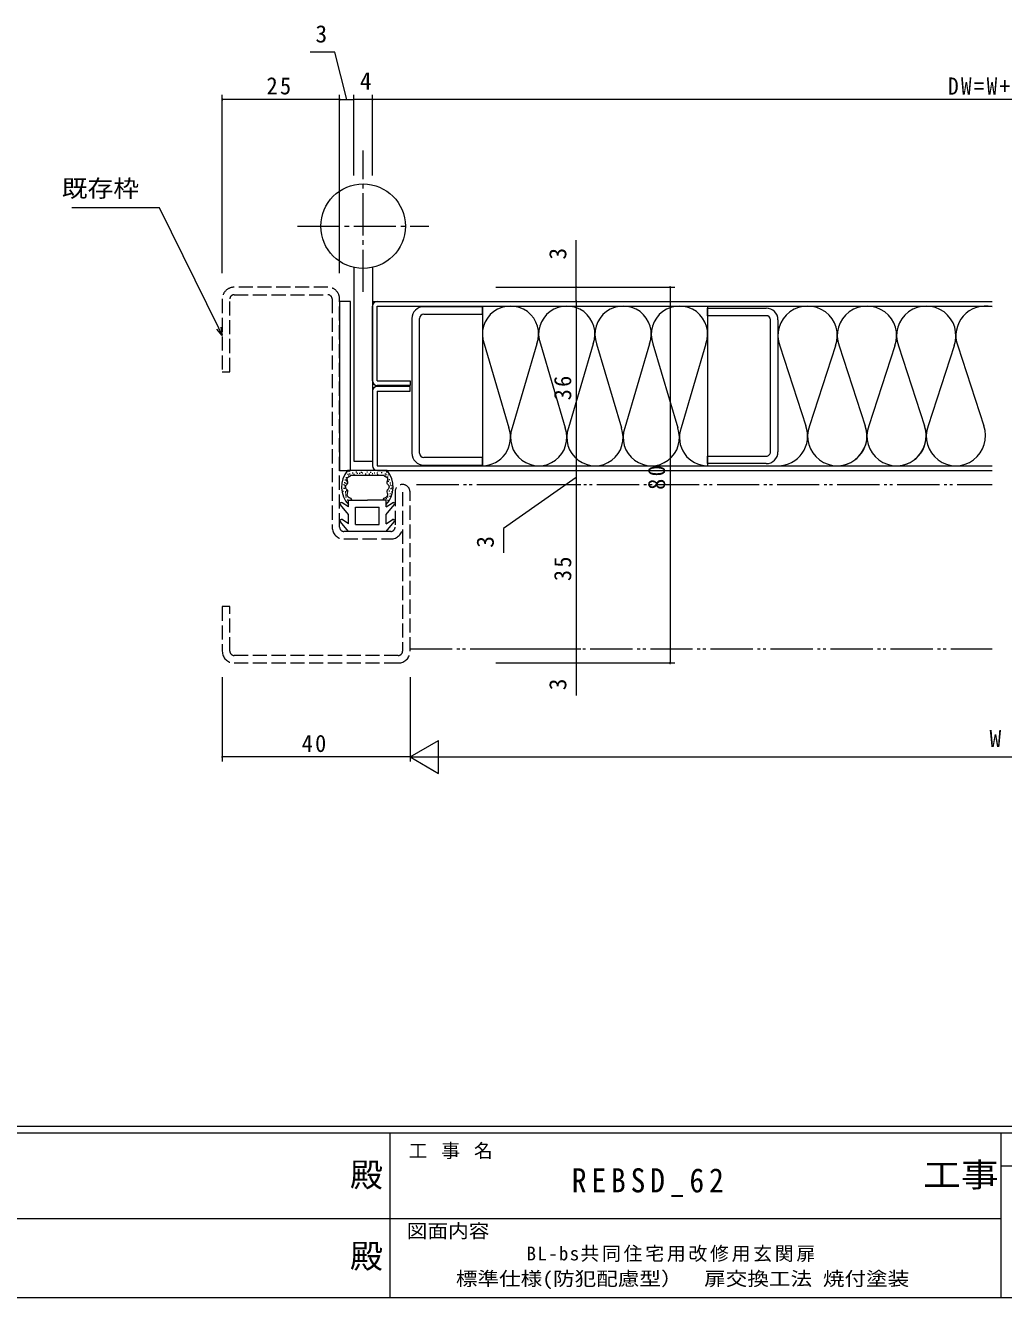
# Model space of a CAD drawing. Units: millimetres on the paper. Extents: x -420 to 373, y -297 to 267.
# Drawn here: x -110.3 to 98.1, y -297 to -26.1 of the extents above; entities that cross this region are included whole.
import ezdxf
from ezdxf.enums import TextEntityAlignment as Align

# ---------------------------------------------------------------- set-up
doc = ezdxf.new("R2010")
doc.units = ezdxf.units.MM
for name, pattern in [('CHAIN2', [12, 9, -1, 1, -1]), ('DASHED3', [4, 3, -1]), ('DOUBLE_CHAIN2', [12.8, 9, -1, 0.6, -0.6, 0.6, -1])]:
    doc.linetypes.add(name, pattern=pattern)
for name, color, linetype, lineweight in [('0-1_USER1', 7, 'Continuous', 9), ('0-3_YKK_11', 7, 'DASHED3', 9), ('0-4_YKK_12', 2, 'DOUBLE_CHAIN2', 9), ('0-5_YSS_K', 4, 'Continuous', 9), ('0-7_YKK_D', 6, 'Continuous', 9)]:
    doc.layers.add(name, color=color, linetype=linetype, lineweight=lineweight)
doc.layers.add('0-2_YKK_ZWAK', color=3, linetype='Continuous')
doc.styles.add('ＭＳ ゴシック', font='')
doc.styles.get('ＭＳ ゴシック').set_extended_font_data('MS Gothic')

msp = doc.modelspace()

# ---------------------------------------------------------------- linework, layer by layer
at = {"layer": '0-1_USER1'}
for p, q in [((352.3, -260.6), (-417.7, -260.6)), ((314.5, -262), (-417.7, -262)), ((-32.7, -262), (-32.7, -297)), ((97.5, -262), (97.5, -297)), ((165.684, -268.999), (97.5, -268.999)), ((-160.1, -280.199), (-31.3, -280.199)), ((-31.3, -280.199), (97.5, -280.199)), ((-417.7, -297), (314.5, -297))]:
    msp.add_line(p, q, dxfattribs=at)
at = {"layer": '0-3_YKK_11'}
for p, q in [((-45.882, -81.892), (-65.882, -81.892)), ((-65.882, -83.492), (-45.882, -83.492)), ((-68.382, -84.392), (-68.382, -99.892)), ((-66.782, -99.892), (-66.782, -84.392)), ((-44.982, -84.392), (-44.982, -132.992)), ((-43.382, -132.992), (-43.382, -84.392)), ((-68.382, -99.892), (-66.782, -99.892)), ((-31.582, -125.492), (-31.582, -132.992)), ((-29.982, -125.492), (-29.982, -159.392)), ((-28.382, -159.392), (-28.382, -125.492)), ((-32.482, -133.892), (-42.482, -133.892)), ((-42.482, -135.492), (-32.482, -135.492)), ((-66.782, -149.892), (-68.382, -149.892)), ((-68.382, -149.892), (-68.382, -159.392)), ((-66.782, -159.392), (-66.782, -149.892)), ((-30.882, -160.292), (-65.882, -160.292)), ((-65.882, -161.892), (-30.882, -161.892))]:
    msp.add_line(p, q, dxfattribs=at)
at = {"layer": '0-3_YKK_11', "linetype": 'Continuous'}
for p, q in [((-12.982, -86.042), (-25.482, -86.042)), ((-12.982, -87.642), (-12.982, -86.042)), ((35.004, -87.942), (35.004, -86.342)), ((35.004, -86.342), (47.504, -86.342)), ((-27.982, -88.542), (-27.982, -117.242)), ((-26.382, -117.242), (-26.382, -88.542)), ((-25.482, -87.642), (-12.982, -87.642)), ((47.504, -87.942), (35.004, -87.942)), ((48.404, -116.942), (48.404, -88.842)), ((50.004, -88.842), (50.004, -116.942)), ((-12.982, -118.142), (-25.482, -118.142)), ((-12.982, -119.742), (-12.982, -118.142)), ((35.004, -119.442), (35.004, -117.842)), ((35.004, -117.842), (47.504, -117.842)), ((-25.482, -119.742), (-12.982, -119.742)), ((47.504, -119.442), (35.004, -119.442))]:
    msp.add_line(p, q, dxfattribs=at)
at = {"layer": '0-3_YKK_11'}
for centre, radius, start, end in [((-65.882, -84.392), 2.5, 89.99997, 180.00002), ((-65.882, -84.392), 0.9, 89.99997, 180.00002), ((-45.882, -84.392), 2.5, 0, 90.00032), ((-45.882, -84.392), 0.9, 0, 89.99997), ((-29.982, -125.492), 1.6, 0, 180.00053), ((-42.482, -132.992), 2.5, 180.00002, 270), ((-42.482, -132.992), 0.9, 180.00002, 270), ((-32.482, -132.992), 0.9, 270, 359.99901), ((-32.482, -132.992), 2.5, 270, 0), ((-65.882, -159.392), 2.5, 180.00002, 270), ((-65.882, -159.392), 0.9, 180.00002, 270), ((-30.882, -159.392), 0.9, 270, 0), ((-30.882, -159.392), 2.5, 270, 0)]:
    msp.add_arc(centre, radius, start, end, dxfattribs=at)
at = {"layer": '0-3_YKK_11', "linetype": 'Continuous'}
for centre, radius, start, end in [((-25.482, -88.542), 2.5, 90, 179.99998), ((47.504, -88.842), 2.5, 359.99998, 89.99995), ((-25.482, -88.542), 0.9, 90, 179.99998), ((47.504, -88.842), 0.9, 359.99997, 89.99995), ((-25.482, -117.242), 2.5, 180, 269.99998), ((-25.482, -117.242), 0.9, 180, 269.99998), ((47.504, -116.942), 2.5, 269.99989, 0), ((47.504, -116.942), 0.9, 269.99994, 359.99998)]:
    msp.add_arc(centre, radius, start, end, dxfattribs=at)
at = {"layer": '0-4_YKK_12'}
for p, q in [((-36.382, -84.892), (-35.382, -84.892)), ((-26.982, -123.892), (95.618, -123.892)), ((-28.382, -158.892), (95.618, -158.892))]:
    msp.add_line(p, q, dxfattribs=at)
at = {"layer": '0-5_YSS_K', "linetype": 'CHAIN2'}
for p, q in [((-38.382, -82.892), (-38.382, -52.755)), ((-52.382, -68.892), (-24.382, -68.892))]:
    msp.add_line(p, q, dxfattribs=at)
at = {"layer": '0-5_YSS_K'}
for p, q in [((-40.382, -77.667), (-40.382, -118.892)), ((-36.382, -77.667), (-36.382, -118.892)), ((-41.082, -84.892), (-43.382, -84.892)), ((-43.382, -84.892), (-43.382, -120.892)), ((-41.082, -120.892), (-41.082, -84.892)), ((-36.382, -101.792), (-36.382, -85.892)), ((-35.382, -84.892), (95.618, -84.892)), ((-35.382, -101.792), (-35.382, -85.892)), ((-35.382, -85.892), (95.618, -85.892)), ((-12.982, -85.892), (-12.982, -119.892)), ((35.004, -85.892), (35.004, -119.892)), ((55.118, -84.892), (95.618, -84.892)), ((55.118, -85.892), (95.618, -85.892)), ((-12.624, -93.935), (-7.344, -111.84)), ((-1.35, -93.962), (-6.617, -111.831)), ((-0.623, -93.935), (4.656, -111.84)), ((10.65, -93.962), (5.383, -111.831)), ((11.377, -93.935), (16.656, -111.84)), ((22.65, -93.962), (17.383, -111.831)), ((23.377, -93.935), (28.656, -111.84)), ((34.65, -93.962), (29.383, -111.831)), ((50.381, -94.362), (55.942, -111.412)), ((62.254, -94.391), (56.707, -111.403)), ((63.019, -94.362), (68.58, -111.412)), ((63.019, -94.362), (68.58, -111.412)), ((74.892, -94.391), (69.345, -111.403)), ((75.657, -94.362), (81.218, -111.412)), ((75.657, -94.362), (81.218, -111.412)), ((87.53, -94.391), (81.983, -111.403)), ((88.295, -94.362), (93.856, -111.412)), ((-35.382, -101.792), (-28.382, -101.792)), ((-36.382, -103.992), (-36.382, -119.892)), ((-28.382, -102.992), (-35.382, -102.992)), ((-35.382, -103.992), (-28.382, -103.992)), ((-35.382, -103.992), (-35.382, -119.892)), ((-28.382, -103.992), (-28.382, -102.992)), ((-40.382, -118.892), (-37.382, -118.892)), ((-39.382, -118.892), (-36.382, -118.892)), ((-43.382, -120.892), (-41.082, -120.892)), ((-33.239, -120.892), (-41.725, -120.892)), ((-41.715, -121.677), (-41.515, -121.677)), ((-41.464, -121.045), (-41.264, -121.045)), ((-41.369, -121.594), (-41.169, -121.594)), ((-40.689, -121.39), (-40.489, -121.39)), ((-40.403, -121.676), (-40.203, -121.676)), ((-39.956, -121.193), (-39.756, -121.193)), ((-39.688, -121.461), (-39.488, -121.461)), ((-39.241, -121.479), (-39.041, -121.479)), ((-38.884, -121.247), (-38.684, -121.247)), ((-38.615, -121.39), (-38.415, -121.39)), ((-37.954, -121.622), (-37.754, -121.622)), ((-37.615, -121.211), (-37.415, -121.211)), ((-37.168, -121.622), (-36.968, -121.622)), ((-36.882, -121.283), (-36.682, -121.283)), ((-36.489, -121.569), (-36.289, -121.569)), ((-36.06, -121.426), (-35.86, -121.426)), ((-35.47, -121.372), (-35.27, -121.372)), ((-35.398, -121.765), (-35.198, -121.765)), ((-35.382, -119.892), (95.618, -119.892)), ((-35.382, -120.892), (95.618, -120.892)), ((-34.558, -121.3), (-34.358, -121.3)), ((-33.878, -120.926), (-33.678, -120.926)), ((-33.754, -121.586), (-33.554, -121.586)), ((-33.568, -121.689), (-33.368, -121.689)), ((-33.448, -121.188), (-33.248, -121.188)), ((-33.15, -121.797), (-32.95, -121.797)), ((55.118, -120.892), (95.618, -120.892)), ((-42.562, -123.884), (-42.362, -123.884)), ((-42.431, -123.49), (-42.231, -123.49)), ((-42.359, -124.075), (-42.159, -124.075)), ((-42.264, -122.894), (-42.064, -122.894)), ((-42.177, -124.344), (-42.182, -124.392)), ((-42.182, -124.392), (-42.178, -124.441)), ((-42.178, -124.441), (-42.165, -124.489)), ((-42.163, -124.295), (-42.177, -124.344)), ((-42.165, -124.489), (-42.119, -124.587)), ((-42.114, -124.198), (-42.163, -124.295)), ((-42.156, -123.622), (-41.956, -123.622)), ((-42.119, -124.587), (-42.051, -124.687)), ((-41.963, -123.998), (-42.114, -124.198)), ((-42.049, -122.417), (-41.849, -122.417)), ((-42.025, -123.121), (-41.825, -123.121)), ((-41.989, -122.882), (-41.789, -122.882)), ((-41.801, -123.785), (-41.963, -123.998)), ((-41.839, -122.64), (-41.845, -122.69)), ((-41.845, -122.69), (-41.839, -122.798)), ((-41.824, -122.593), (-41.839, -122.64)), ((-41.839, -122.798), (-41.813, -122.916)), ((-41.801, -122.551), (-41.824, -122.593)), ((-41.813, -122.916), (-41.776, -123.041)), ((-41.769, -122.511), (-41.801, -122.551)), ((-41.738, -123.672), (-41.801, -123.785)), ((-41.776, -123.041), (-41.706, -123.299)), ((-41.686, -122.439), (-41.769, -122.511)), ((-41.699, -123.553), (-41.738, -123.672)), ((-41.706, -123.299), (-41.691, -123.428)), ((-41.691, -123.428), (-41.699, -123.553)), ((-41.467, -122.311), (-41.686, -122.439)), ((-41.524, -121.975), (-41.324, -121.975)), ((-41.236, -122.176), (-41.467, -122.311)), ((-41.136, -122.097), (-41.236, -122.176)), ((-41.093, -122.052), (-41.136, -122.097)), ((-41.057, -122.003), (-41.093, -122.052)), ((-41.001, -121.892), (-41.057, -122.003)), ((-41.001, -121.892), (-33.963, -121.892)), ((-33.907, -122.003), (-33.963, -121.892)), ((-33.871, -122.052), (-33.907, -122.003)), ((-33.828, -122.097), (-33.871, -122.052)), ((-33.728, -122.176), (-33.828, -122.097)), ((-33.496, -122.311), (-33.728, -122.176)), ((-33.687, -122.035), (-33.487, -122.035)), ((-33.278, -122.439), (-33.496, -122.311)), ((-33.281, -122.274), (-33.081, -122.274)), ((-33.195, -122.511), (-33.278, -122.439)), ((-33.273, -123.428), (-33.257, -123.299)), ((-33.265, -123.553), (-33.273, -123.428)), ((-33.226, -123.672), (-33.265, -123.553)), ((-33.257, -123.299), (-33.188, -123.041)), ((-33.163, -123.785), (-33.226, -123.672)), ((-33.163, -122.551), (-33.195, -122.511)), ((-33.188, -123.041), (-33.151, -122.916)), ((-33.14, -122.593), (-33.163, -122.551)), ((-33.001, -123.998), (-33.163, -123.785)), ((-33.151, -122.916), (-33.125, -122.798)), ((-33.125, -122.64), (-33.14, -122.593)), ((-33.118, -122.69), (-33.125, -122.64)), ((-33.125, -122.798), (-33.118, -122.69)), ((-33.09, -123.192), (-32.89, -123.192)), ((-32.85, -124.198), (-33.001, -123.998)), ((-32.913, -124.687), (-32.845, -124.587)), ((-32.876, -122.81), (-32.676, -122.81)), ((-32.801, -124.295), (-32.85, -124.198)), ((-32.845, -124.587), (-32.799, -124.489)), ((-32.787, -124.344), (-32.801, -124.295)), ((-32.799, -124.489), (-32.786, -124.441)), ((-32.782, -124.392), (-32.787, -124.344)), ((-32.786, -124.441), (-32.782, -124.392)), ((-32.673, -123.526), (-32.473, -123.526)), ((-32.649, -123.944), (-32.449, -123.944)), ((-32.351, -124.087), (-32.151, -124.087)), ((-42.765, -125.28), (-42.565, -125.28)), ((-42.574, -124.647), (-42.374, -124.647)), ((-42.395, -124.671), (-42.195, -124.671)), ((-42.233, -125.695), (-42.033, -125.695)), ((-42.228, -125.363), (-42.028, -125.363)), ((-42.186, -126.117), (-41.986, -126.117)), ((-42.127, -126.504), (-41.927, -126.504)), ((-42.051, -124.687), (-41.971, -124.789)), ((-42.001, -125.196), (-41.801, -125.196)), ((-41.971, -124.789), (-41.808, -125.002)), ((-41.816, -125.973), (-41.831, -126.086)), ((-41.831, -126.086), (-41.83, -126.139)), ((-41.83, -126.139), (-41.824, -126.191)), ((-41.824, -126.191), (-41.811, -126.24)), ((-41.752, -125.73), (-41.816, -125.973)), ((-41.811, -126.24), (-41.791, -126.286)), ((-41.808, -125.002), (-41.742, -125.114)), ((-41.799, -127.126), (-41.599, -127.126)), ((-41.791, -126.286), (-41.733, -126.373)), ((-41.694, -125.477), (-41.752, -125.73)), ((-41.742, -125.114), (-41.699, -125.231)), ((-41.733, -126.373), (-41.653, -126.453)), ((-41.699, -125.231), (-41.685, -125.353)), ((-41.685, -125.353), (-41.694, -125.477)), ((-41.653, -126.453), (-41.555, -126.526)), ((-41.555, -126.526), (-41.321, -126.658)), ((-41.482, -128.673), (-41.482, -127.192)), ((-41.482, -127.192), (-37.482, -127.192)), ((-41.321, -126.658), (-41.057, -126.781)), ((-33.907, -126.781), (-33.643, -126.658)), ((-33.643, -126.658), (-33.409, -126.526)), ((-33.553, -126.856), (-33.353, -126.856)), ((-33.409, -126.526), (-33.311, -126.453)), ((-33.311, -126.453), (-33.231, -126.373)), ((-33.279, -125.353), (-33.265, -125.231)), ((-33.27, -125.477), (-33.279, -125.353)), ((-33.212, -125.73), (-33.27, -125.477)), ((-33.265, -125.231), (-33.221, -125.114)), ((-33.26, -126.528), (-33.06, -126.528)), ((-33.231, -126.373), (-33.173, -126.286)), ((-33.221, -125.114), (-33.156, -125.002)), ((-33.148, -125.973), (-33.212, -125.73)), ((-33.201, -127.232), (-33.001, -127.232)), ((-33.173, -126.286), (-33.153, -126.24)), ((-33.156, -125.002), (-32.993, -124.789)), ((-33.153, -126.24), (-33.14, -126.191)), ((-33.133, -126.086), (-33.148, -125.973)), ((-33.14, -126.191), (-33.133, -126.139)), ((-33.133, -126.139), (-33.133, -126.086)), ((-32.993, -124.789), (-32.913, -124.687)), ((-32.923, -125.268), (-32.723, -125.268)), ((-32.779, -126.352), (-32.579, -126.352)), ((-32.72, -125.789), (-32.52, -125.789)), ((-32.518, -124.767), (-32.318, -124.767)), ((-32.363, -125.375), (-32.163, -125.375)), ((-32.315, -124.624), (-32.115, -124.624)), ((-41.482, -130.292), (-43.226, -128.213)), ((-41.482, -128.673), (-42.83, -127.771)), ((-39.982, -132.392), (-39.982, -128.692)), ((-39.982, -128.692), (-34.982, -128.692)), ((-34.982, -132.392), (-34.982, -128.692)), ((-33.482, -128.673), (-32.134, -127.771)), ((-33.482, -130.292), (-31.738, -128.213)), ((-41.482, -133.892), (-43.226, -131.813)), ((-41.482, -132.273), (-42.83, -131.371)), ((-41.482, -132.273), (-41.482, -130.292)), ((-39.982, -132.392), (-34.982, -132.392)), ((-33.482, -132.273), (-33.482, -130.292)), ((-33.482, -132.273), (-32.134, -131.371)), ((-33.482, -133.892), (-31.738, -131.813)), ((-33.482, -133.892), (-41.482, -133.892))]:
    msp.add_line(p, q, dxfattribs=at)
for points in [[(-28.382, -101.792), (-28.382, -102.792), (-35.382, -102.792)], [(-33.482, -128.673), (-33.482, -127.192), (-37.482, -127.192)]]:
    msp.add_lwpolyline(points, dxfattribs=at)
msp.add_circle((-38.382, -68.892), 9, dxfattribs=at)
for centre, radius, start, end in [((-35.382, -85.892), 1, 89.99998, 179.99998), ((-6.982, -91.892), 6, 339.82126, 199.90497), ((5.018, -91.892), 6, 339.82126, 199.90497), ((17.018, -91.892), 6, 339.82126, 199.90497), ((29.018, -91.892), 6, 339.82126, 199.90497), ((56.323, -92.211), 6.319, 339.82126, 199.90497), ((68.961, -92.211), 6.319, 339.82126, 199.90497), ((81.599, -92.211), 6.319, 339.82126, 199.90497), ((94.237, -92.211), 6.319, 77.37326, 199.90497), ((-35.382, -101.792), 1, 180, 270), ((-35.382, -103.992), 1, 90, 180), ((-12.982, -113.892), 6, 270, 19.99622), ((-0.982, -113.892), 6, 159.91251, 19.99622), ((11.018, -113.892), 6, 159.91251, 19.99622), ((23.018, -113.892), 6, 159.91251, 19.99622), ((35.018, -113.892), 6, 159.91251, 269.86311), ((50.004, -113.573), 6.319, 270, 19.99622), ((62.642, -113.573), 6.319, 159.91251, 19.99622), ((62.642, -113.573), 6.319, 270, 19.99622), ((75.28, -113.573), 6.319, 159.91251, 19.99622), ((75.28, -113.573), 6.319, 270, 19.99622), ((87.918, -113.573), 6.319, 159.91251, 19.99622), ((-37.482, -124.392), 5.5, 140.48035, 223.34175), ((-35.382, -119.892), 1, 180, 270), ((-37.482, -124.392), 5.5, 316.65823, 39.51962), ((-37.482, -124.392), 4.3, 213.74989, 220.62927), ((-37.482, -124.392), 4.3, 319.3705, 326.24989), ((-42.996, -128.021), 0.3, 56.21114, 220.00243), ((-31.968, -128.021), 0.3, 319.99756, 123.78885), ((-42.996, -131.621), 0.3, 56.21114, 220.00243), ((-31.968, -131.621), 0.3, 319.99756, 123.78885)]:
    msp.add_arc(centre, radius, start, end, dxfattribs=at)
at = {"layer": '0-7_YKK_D'}
for p, q in [((-44.435, -31.87), (-49.635, -31.87)), ((-41.882, -41.892), (-44.435, -31.87)), ((-68.382, -78.892), (-68.382, -40.892)), ((-43.382, -41.892), (-68.382, -41.892)), ((-43.382, -57.726), (-43.382, -40.892)), ((-43.382, -78.892), (-43.382, -40.892)), ((-43.382, -41.892), (-40.382, -41.892)), ((-40.382, -58.117), (-40.382, -40.892)), ((-40.382, -57.78), (-40.382, -40.892)), ((-36.382, -41.892), (-40.382, -41.892)), ((-36.382, -58.117), (-36.382, -40.892)), ((-36.382, -58.117), (-36.382, -40.892)), ((230.618, -41.892), (-36.382, -41.892)), ((-81.756, -64.97), (-100.456, -64.97)), ((-69.133, -90.617), (-81.756, -64.97)), ((7.018, -81.892), (7.018, -71.892)), ((-10.114, -81.892), (8.018, -81.892)), ((-10.114, -81.892), (28.018, -81.892)), ((7.018, -84.892), (7.018, -81.892)), ((27.018, -81.892), (27.018, -161.892)), ((-10.114, -84.892), (8.018, -84.892)), ((-10.114, -84.892), (8.018, -84.892)), ((7.018, -84.892), (7.018, -120.892)), ((-68.382, -92.142), (-69.541, -90.818)), ((-68.382, -92.142), (-69.133, -90.617)), ((-68.724, -90.416), (-68.382, -92.142)), ((7.018, -120.892), (7.018, -123.892)), ((-10.114, -123.892), (8.018, -123.892)), ((7.018, -122.392), (-8.444, -133.249)), ((7.018, -123.892), (7.018, -158.892)), ((-8.444, -133.249), (-8.444, -138.449)), ((-10.114, -158.892), (8.018, -158.892)), ((-10.114, -158.892), (8.018, -158.892)), ((7.018, -158.892), (7.018, -161.892)), ((-10.114, -161.892), (8.018, -161.892)), ((-10.114, -161.892), (28.018, -161.892)), ((7.018, -161.892), (7.018, -168.792)), ((-68.382, -164.892), (-68.382, -182.892)), ((-28.382, -164.892), (-28.382, -182.892)), ((-28.382, -164.892), (-28.382, -182.892)), ((-28.382, -181.892), (-22.32, -178.392)), ((-22.32, -185.392), (-22.32, -178.392)), ((-28.382, -181.892), (-68.382, -181.892)), ((-28.382, -181.892), (-16.258, -181.892)), ((-28.382, -181.892), (-22.32, -185.392)), ((-21.382, -181.892), (214.618, -181.892))]:
    msp.add_line(p, q, dxfattribs=at)
for centre, start, end in [((-68.382, -41.892), 0, 180), ((-68.382, -41.892), 180, 0), ((-43.382, -41.892), 0, 180), ((-43.382, -41.892), 0, 180), ((-43.382, -41.892), 180, 0), ((-43.382, -41.892), 180, 0), ((-40.382, -41.892), 0, 180), ((-40.382, -41.892), 0, 180), ((-40.382, -41.892), 180, 0), ((-40.382, -41.892), 180, 0), ((-36.382, -41.892), 0, 180), ((-36.382, -41.892), 0, 180), ((-36.382, -41.892), 180, 0), ((-36.382, -41.892), 180, 0), ((7.018, -81.892), 90, 270), ((7.018, -81.892), 270, 90), ((27.018, -81.892), 90, 270), ((27.018, -81.892), 270, 90), ((7.018, -84.892), 90, 270), ((7.018, -84.892), 90, 270), ((7.018, -84.892), 270, 90), ((7.018, -84.892), 270, 90), ((7.018, -120.892), 90, 270), ((7.018, -120.892), 90, 270), ((7.018, -120.892), 270, 90), ((7.018, -120.892), 270, 90), ((7.018, -123.892), 90, 270), ((7.018, -123.892), 90, 270), ((7.018, -123.892), 270, 90), ((7.018, -123.892), 270, 90), ((7.018, -158.892), 90, 270), ((7.018, -158.892), 90, 270), ((7.018, -158.892), 270, 90), ((7.018, -158.892), 270, 90), ((7.018, -161.892), 90, 270), ((7.018, -161.892), 270, 90), ((27.018, -161.892), 90, 270), ((27.018, -161.892), 270, 90), ((-68.382, -181.892), 0, 180), ((-68.382, -181.892), 180, 0)]:
    msp.add_arc(centre, 0.106, start, end, dxfattribs=at)

# ---------------------------------------------------------------- texts
at = {"layer": '0-1_USER1', "color": 2, "style": 'ＭＳ ゴシック'}
for p in [(-41.182, -274.956), (-41.182, -292.278)]:
    msp.add_text('殿', height=5.132, dxfattribs=at).set_placement(p, align=Align.BOTTOM_LEFT)
at = {"layer": '0-1_USER1', "color": 2, "style": 'ＭＳ ゴシック', "width": 1.15}
msp.add_text('工事', height=5.132, dxfattribs=at).set_placement((80.931, -274.956), align=Align.BOTTOM_LEFT)
at = {"layer": '0-1_USER1', "style": 'ＭＳ ゴシック', "width": 1.1}
msp.add_text('図面内容', height=2.933, dxfattribs=at).set_placement((-29.083, -285.148), align=Align.BOTTOM_LEFT)
at = {"layer": '0-1_USER1', "insert": (-28.688, -267.533), "char_height": 2.933, "attachment_point": 7, "style": 'ＭＳ ゴシック'}
msp.add_mtext('\\T1.16;工\\~事\\~名', dxfattribs=at)
at = {"layer": '0-2_YKK_ZWAK', "color": 7, "style": 'ＭＳ ゴシック', "width": 1.15}
msp.add_text('標準仕様(防犯配慮型）\u3000扉交換工法 焼付塗装', height=2.933, dxfattribs=at).set_placement((-18.623, -295.325), align=Align.BOTTOM_LEFT)
at = {"layer": '0-2_YKK_ZWAK', "color": 2, "insert": (6.072, -275.591), "char_height": 5.132, "attachment_point": 7, "style": 'ＭＳ ゴシック'}
msp.add_mtext('\\T1.33;\\W0.9;REBSD_62', dxfattribs=at)
at = {"layer": '0-2_YKK_ZWAK', "color": 7, "insert": (-3.543, -289.449), "char_height": 2.933, "attachment_point": 7, "style": 'ＭＳ ゴシック'}
msp.add_mtext('\\T1.15;BL-bs共同住宅用改修用玄関扉', dxfattribs=at)
at = {"layer": '0-7_YKK_D', "color": 3, "style": 'ＭＳ ゴシック'}
for s, p in [('3', (-48.546, -30.87)), ('4', (-39.079, -40.892)), ('W', (95.083, -180.892))]:
    msp.add_text(s, height=3.666, dxfattribs=at).set_placement(p, align=Align.BOTTOM_LEFT)
at = {"layer": '0-7_YKK_D', "color": 3, "style": 'ＭＳ ゴシック', "width": 1.1}
msp.add_text('既存枠', height=3.666, dxfattribs=at).set_placement((-102.608, -63.772), align=Align.BOTTOM_LEFT)
at = {"layer": '0-7_YKK_D', "color": 3, "style": 'ＭＳ ゴシック'}
for p in [(6.018, -76.002), (-9.444, -137.36), (6.018, -167.703)]:
    msp.add_text('3', height=3.666, rotation=90, dxfattribs=at).set_placement(p, align=Align.BOTTOM_LEFT)
at = {"layer": '0-7_YKK_D', "color": 3, "char_height": 3.666, "attachment_point": 7, "style": 'ＭＳ ゴシック'}
for s, insert in [('\\T1.21;\\W0.95;25', (-58.964, -40.892)), ('\\T1.22;\\W0.9;DW=W+17', (86.263, -40.892)), ('\\T1.21;\\W0.95;40', (-51.476, -180.892))]:
    msp.add_mtext(s, dxfattribs=dict(at, insert=insert))
at = {"layer": '0-7_YKK_D', "color": 3, "char_height": 3.666, "attachment_point": 7, "rotation": 90, "style": 'ＭＳ ゴシック'}
for s, insert in [('\\T1.21;\\W0.95;36', (6.018, -105.974)), ('\\T1.21;\\W0.95;80', (26.018, -125.023)), ('\\T1.21;\\W0.95;35', (6.018, -144.462))]:
    msp.add_mtext(s, dxfattribs=dict(at, insert=insert))

doc.saveas('drawing.dxf')
